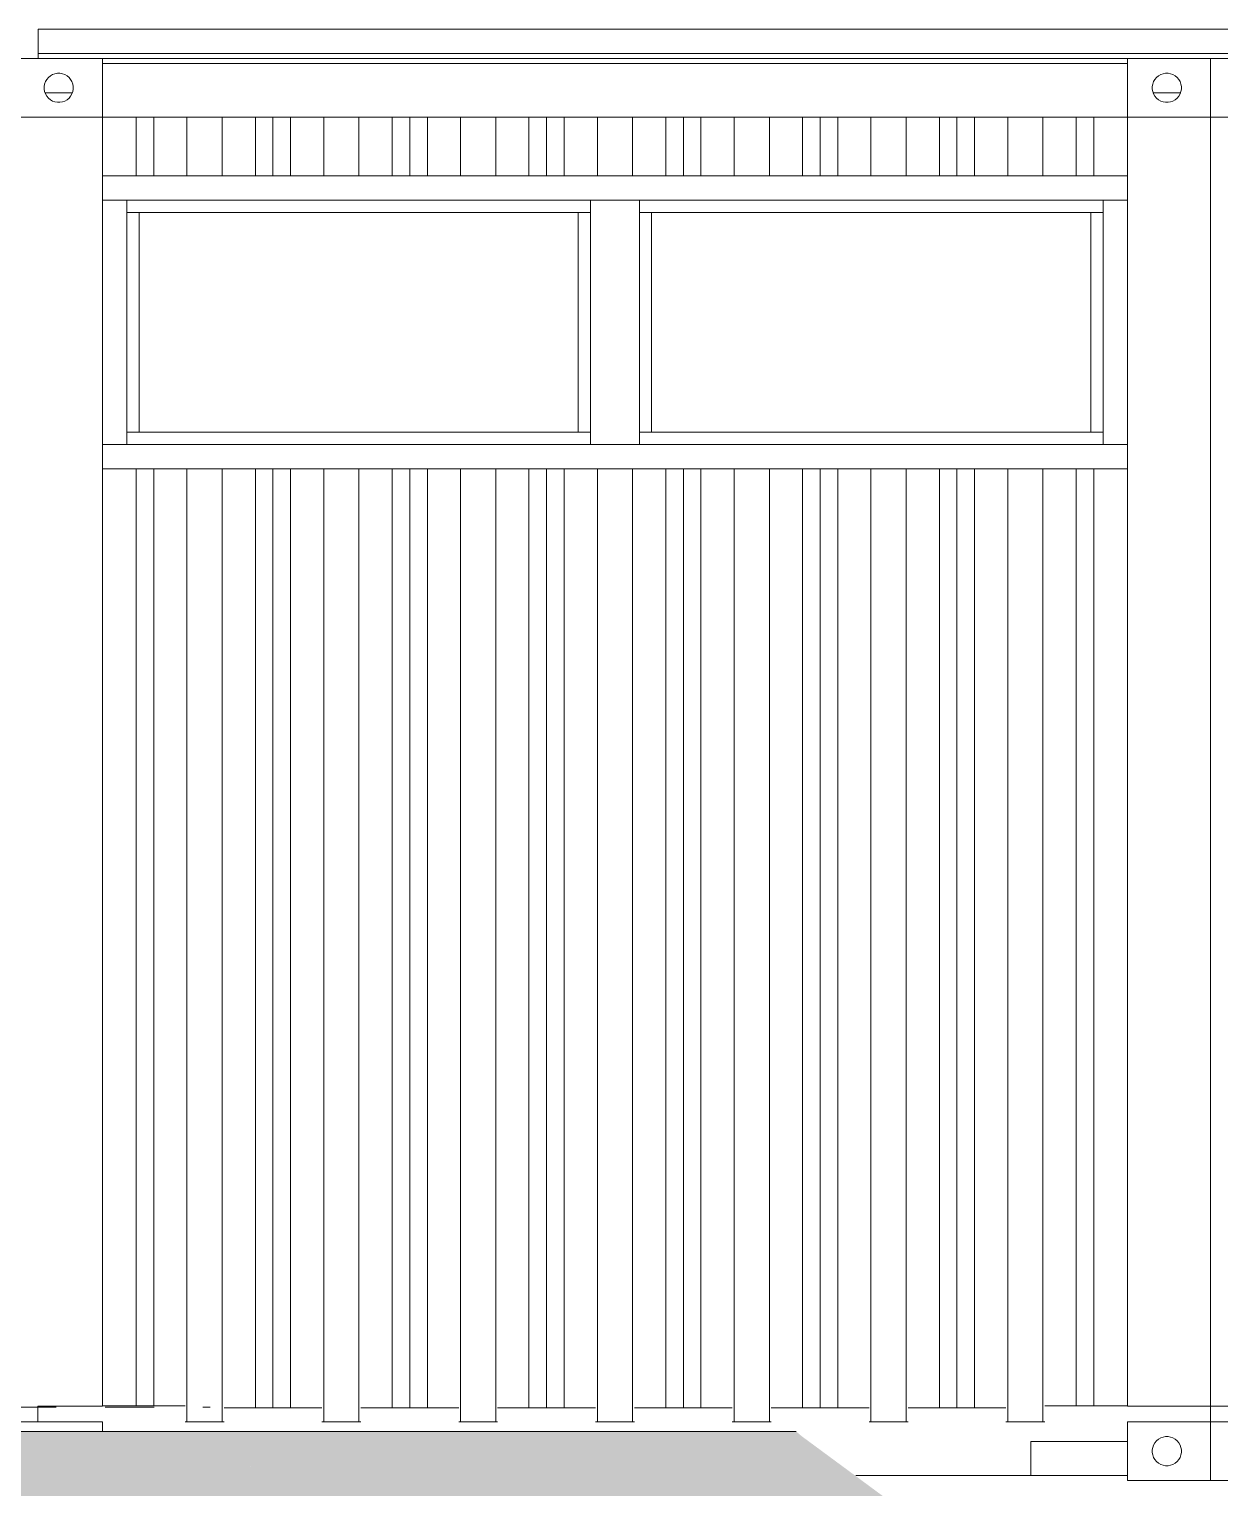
# Model space of a CAD drawing. Header units: metres. Extents: x -3 to 469, y -13 to 19.
# Drawn here: x 425.373 to 427.81, y -0.165 to 2.82 of the extents above; entities that cross this region are included whole.
import ezdxf

# ---------------------------------------------------------------- set-up
doc = ezdxf.new("R2010")
doc.units = ezdxf.units.M
doc.linetypes.add('Center', pattern=[0.03, 0.012, -0.006, 0.006, -0.006])
doc.layers.add('0-1', color=7, linetype='Continuous', lineweight=5)
doc.layers.add('A-FLOR', color=7, linetype='Continuous', lineweight=9)
for name, color, linetype, lineweight, true_color in [('A-FLOR-2', 7, 'Continuous', 9, 0xaaaaaa), ('A-FLOR-LEVL-2', 7, 'Center', 5, 0x0080c0), ('A-FLOR-PATT-6', 7, 'Continuous', 20, 0xb8c78b), ('A-GENM-1', 7, 'Continuous', 9, 0xaaaaaa), ('A-WALL-1', 7, 'Continuous', 9, 0xaaaaaa), ('S-STRS-1', 7, 'Continuous', 9, 0xaaaaaa)]:
    doc.layers.add(name, color=color, linetype=linetype, lineweight=lineweight, true_color=true_color)

# ---------------------------------------------------------------- blocks, each defined once
blk = doc.blocks.new('Viga-007 - Viga-007-295370-FACHADA 04')
at = {"layer": 'A-GENM-1'}
blk.add_line((9.6954, -0.14), (9.8934, -0.14), dxfattribs=at)
blk = doc.blocks.new('CONTAINER 15441 - CONTAINER-295791-FACHADA 04')
at = {"layer": 'S-STRS-1'}
for p, q in [((9.8934, -0.03), (10.0634, -0.03)), ((10.0634, -0.03), (9.8934, -0.03)), ((9.8934, -0.03), (9.8934, -0.15)), ((9.8934, -0.15), (9.8934, -0.03)), ((10.0634, -0.03), (10.0634, -0.15)), ((10.0634, -0.15), (10.0634, -0.03)), ((9.9442, -0.0874), (9.9451, -0.0823)), ((9.9451, -0.0823), (9.9442, -0.0874)), ((9.9442, -0.09), (9.9442, -0.0874)), ((9.9442, -0.0874), (9.9442, -0.09)), ((9.9451, -0.0823), (9.9469, -0.0774)), ((9.9469, -0.0774), (9.9451, -0.0823)), ((9.9469, -0.0774), (9.9495, -0.0729)), ((9.9495, -0.0729), (9.9469, -0.0774)), ((9.9495, -0.0729), (9.9529, -0.0689)), ((9.9529, -0.0689), (9.9495, -0.0729)), ((9.9529, -0.0689), (9.9568, -0.0656)), ((9.9529, -0.0689), (9.9568, -0.0656)), ((9.9568, -0.0656), (9.9613, -0.063)), ((9.9613, -0.063), (9.9568, -0.0656)), ((9.9613, -0.063), (9.9662, -0.0612)), ((9.9662, -0.0612), (9.9613, -0.063)), ((9.9662, -0.0612), (9.9713, -0.0603)), ((9.9713, -0.0603), (9.9662, -0.0612)), ((9.9713, -0.0603), (9.9765, -0.0603)), ((9.9765, -0.0603), (9.9713, -0.0603)), ((9.9765, -0.0603), (9.9816, -0.0612)), ((9.9816, -0.0612), (9.9765, -0.0603)), ((9.9816, -0.0612), (9.9865, -0.063)), ((9.9865, -0.063), (9.9816, -0.0612)), ((9.9865, -0.063), (9.991, -0.0656)), ((9.991, -0.0656), (9.9865, -0.063)), ((9.991, -0.0656), (9.995, -0.0689)), ((9.995, -0.0689), (9.991, -0.0656)), ((9.995, -0.0689), (9.9983, -0.0729)), ((9.9983, -0.0729), (9.995, -0.0689)), ((9.9983, -0.0729), (10.0009, -0.0774)), ((10.0009, -0.0774), (9.9983, -0.0729)), ((10.0009, -0.0774), (10.0027, -0.0823)), ((10.0027, -0.0823), (10.0009, -0.0774)), ((10.0027, -0.0823), (10.0036, -0.0874)), ((10.0036, -0.0874), (10.0027, -0.0823)), ((10.0036, -0.0874), (10.0036, -0.09)), ((10.0036, -0.09), (10.0036, -0.0874)), ((9.9442, -0.0926), (9.9442, -0.09)), ((9.9442, -0.09), (9.9442, -0.0926)), ((9.9451, -0.0977), (9.9442, -0.0926)), ((9.9442, -0.0926), (9.9451, -0.0977)), ((9.9469, -0.1026), (9.9451, -0.0977)), ((9.9469, -0.1026), (9.9451, -0.0977)), ((9.9495, -0.1071), (9.9469, -0.1026)), ((9.9495, -0.1071), (9.9469, -0.1026)), ((9.9529, -0.1111), (9.9495, -0.1071)), ((9.9529, -0.1111), (9.9495, -0.1071)), ((9.9568, -0.1144), (9.9529, -0.1111)), ((9.9568, -0.1144), (9.9529, -0.1111)), ((9.9613, -0.117), (9.9568, -0.1144)), ((9.9613, -0.117), (9.9568, -0.1144)), ((9.9662, -0.1188), (9.9613, -0.117)), ((9.9662, -0.1188), (9.9613, -0.117)), ((9.9713, -0.1197), (9.9662, -0.1188)), ((9.9713, -0.1197), (9.9662, -0.1188)), ((9.9816, -0.1188), (9.9765, -0.1197)), ((9.9765, -0.1197), (9.9816, -0.1188)), ((9.9865, -0.117), (9.9816, -0.1188)), ((9.9816, -0.1188), (9.9865, -0.117)), ((9.991, -0.1144), (9.9865, -0.117)), ((9.9865, -0.117), (9.991, -0.1144)), ((9.995, -0.1111), (9.991, -0.1144)), ((9.991, -0.1144), (9.995, -0.1111)), ((9.9983, -0.1071), (9.995, -0.1111)), ((9.995, -0.1111), (9.9983, -0.1071)), ((10.0009, -0.1026), (9.9983, -0.1071)), ((9.9983, -0.1071), (10.0009, -0.1026)), ((10.0027, -0.0977), (10.0009, -0.1026)), ((10.0009, -0.1026), (10.0027, -0.0977)), ((10.0036, -0.0926), (10.0027, -0.0977)), ((10.0027, -0.0977), (10.0036, -0.0926)), ((10.0036, -0.09), (10.0036, -0.0926)), ((10.0036, -0.0926), (10.0036, -0.09)), ((9.9765, -0.1197), (9.9713, -0.1197)), ((9.9713, -0.1197), (9.9765, -0.1197)), ((9.8934, -0.15), (10.0634, -0.15)), ((10.0634, -0.15), (9.8934, -0.15))]:
    blk.add_line(p, q, dxfattribs=at)
blk = doc.blocks.new('CONTAINER 15441 - CONTAINER 15441-295795-FACHADA 04')
blk.add_blockref('CONTAINER 15441 - CONTAINER-295791-FACHADA 04', (0, 0))
blk = doc.blocks.new('J 08 16406 - J 08-296921-FACHADA 04')
at = {"layer": 'A-GENM-1'}
for p, q in [((7.8454, 2.47), (7.7955, 2.47)), ((7.8454, 2.47), (7.7955, 2.47)), ((7.8454, 2.47), (7.7955, 2.47)), ((7.7955, 2.47), (7.8454, 2.47)), ((7.8454, 1.97), (7.8454, 2.47)), ((7.8454, 2.47), (7.8454, 1.97)), ((7.8454, 2.47), (8.7944, 2.47)), ((8.7944, 2.47), (7.8454, 2.47)), ((8.8944, 2.47), (8.7944, 2.47)), ((8.7944, 1.97), (8.7944, 2.47)), ((8.8944, 2.47), (8.7944, 2.47)), ((8.7944, 2.47), (8.7944, 1.97)), ((8.8944, 2.47), (8.7944, 2.47)), ((8.7944, 2.47), (8.8944, 2.47)), ((8.8944, 1.97), (8.8944, 2.47)), ((8.8944, 2.47), (8.8944, 1.97)), ((9.8434, 2.47), (8.8944, 2.47)), ((8.8944, 2.47), (9.8434, 2.47)), ((9.8934, 2.47), (9.8434, 2.47)), ((9.8434, 1.97), (9.8434, 2.47)), ((9.8934, 2.47), (9.8434, 2.47)), ((9.8434, 2.47), (9.8434, 1.97)), ((9.8934, 2.47), (9.8434, 2.47)), ((9.8434, 2.47), (9.8934, 2.47)), ((7.8704, 2.445), (7.8454, 2.445)), ((7.8454, 2.445), (7.8704, 2.445)), ((7.8454, 2.445), (7.8704, 2.445)), ((7.8704, 2.445), (7.8454, 2.445)), ((7.8704, 1.995), (7.8704, 2.445)), ((7.8704, 2.445), (7.8704, 1.995)), ((7.8704, 2.445), (8.7694, 2.445)), ((8.7694, 2.445), (7.8704, 2.445)), ((8.7694, 2.445), (8.7944, 2.445)), ((8.7694, 2.445), (8.7694, 1.995)), ((8.7944, 2.445), (8.7694, 2.445)), ((8.7694, 1.995), (8.7694, 2.445)), ((8.7694, 2.445), (8.7944, 2.445)), ((8.7944, 2.445), (8.7694, 2.445)), ((8.9194, 2.445), (8.8944, 2.445)), ((8.8944, 2.445), (8.9194, 2.445)), ((8.8944, 2.445), (8.9194, 2.445)), ((8.9194, 2.445), (8.8944, 2.445)), ((8.9194, 1.995), (8.9194, 2.445)), ((8.9194, 2.445), (8.9194, 1.995)), ((8.9194, 2.445), (9.8184, 2.445)), ((9.8184, 2.445), (8.9194, 2.445)), ((9.8184, 2.445), (9.8434, 2.445)), ((9.8184, 2.445), (9.8184, 1.995)), ((9.8434, 2.445), (9.8184, 2.445)), ((9.8184, 1.995), (9.8184, 2.445)), ((9.8184, 2.445), (9.8434, 2.445)), ((9.8434, 2.445), (9.8184, 2.445)), ((7.8704, 1.995), (7.8454, 1.995)), ((7.8454, 1.995), (7.8704, 1.995)), ((7.8704, 1.995), (7.8454, 1.995)), ((7.8454, 1.995), (7.8704, 1.995)), ((8.7694, 1.995), (7.8704, 1.995)), ((7.8704, 1.995), (8.7694, 1.995)), ((8.7694, 1.995), (8.7944, 1.995)), ((8.7944, 1.995), (8.7694, 1.995)), ((8.7944, 1.995), (8.7694, 1.995)), ((8.7694, 1.995), (8.7944, 1.995)), ((8.9194, 1.995), (8.8944, 1.995)), ((8.8944, 1.995), (8.9194, 1.995)), ((8.9194, 1.995), (8.8944, 1.995)), ((8.8944, 1.995), (8.9194, 1.995)), ((9.8184, 1.995), (8.9194, 1.995)), ((8.9194, 1.995), (9.8184, 1.995)), ((9.8184, 1.995), (9.8434, 1.995)), ((9.8434, 1.995), (9.8184, 1.995)), ((9.8434, 1.995), (9.8184, 1.995)), ((9.8184, 1.995), (9.8434, 1.995)), ((7.7955, 1.97), (7.8454, 1.97)), ((7.8454, 1.97), (7.7955, 1.97)), ((7.8454, 1.97), (7.7955, 1.97)), ((7.8454, 1.97), (7.7955, 1.97)), ((7.8454, 1.97), (8.7944, 1.97)), ((8.7944, 1.97), (7.8454, 1.97)), ((8.7944, 1.97), (8.8944, 1.97)), ((8.8944, 1.97), (8.7944, 1.97)), ((8.8944, 1.97), (8.7944, 1.97)), ((8.8944, 1.97), (8.7944, 1.97)), ((9.8434, 1.97), (8.8944, 1.97)), ((8.8944, 1.97), (9.8434, 1.97)), ((9.8434, 1.97), (9.8934, 1.97)), ((9.8934, 1.97), (9.8434, 1.97)), ((9.8934, 1.97), (9.8434, 1.97)), ((9.8434, 1.97), (9.8934, 1.97))]:
    blk.add_line(p, q, dxfattribs=at)
blk = doc.blocks.new('J 08 16406 - J 08 16406-296925-FACHADA 04')
blk.add_blockref('J 08 16406 - J 08-296921-FACHADA 04', (0, 0))
blk = doc.blocks.new('CONTAINER 16530 - CONTAINER-297116-FACHADA 04')
at = {"layer": 'S-STRS-1'}
for p, q in [((10.0634, -0.03), (10.2334, -0.03)), ((10.2334, -0.03), (10.0634, -0.03)), ((10.0634, -0.03), (10.0634, -0.15)), ((10.0634, -0.15), (10.0634, -0.03)), ((10.2334, -0.03), (10.2334, -0.15)), ((10.2334, -0.15), (10.2334, -0.03)), ((10.1142, -0.0874), (10.1151, -0.0823)), ((10.1151, -0.0823), (10.1142, -0.0874)), ((10.1142, -0.09), (10.1142, -0.0874)), ((10.1142, -0.0874), (10.1142, -0.09)), ((10.1151, -0.0823), (10.1169, -0.0774)), ((10.1169, -0.0774), (10.1151, -0.0823)), ((10.1169, -0.0774), (10.1195, -0.0729)), ((10.1195, -0.0729), (10.1169, -0.0774)), ((10.1195, -0.0729), (10.1228, -0.0689)), ((10.1228, -0.0689), (10.1195, -0.0729)), ((10.1228, -0.0689), (10.1268, -0.0656)), ((10.1228, -0.0689), (10.1268, -0.0656)), ((10.1268, -0.0656), (10.1313, -0.063)), ((10.1313, -0.063), (10.1268, -0.0656)), ((10.1313, -0.063), (10.1362, -0.0612)), ((10.1362, -0.0612), (10.1313, -0.063)), ((10.1362, -0.0612), (10.1413, -0.0603)), ((10.1413, -0.0603), (10.1362, -0.0612)), ((10.1413, -0.0603), (10.1465, -0.0603)), ((10.1465, -0.0603), (10.1413, -0.0603)), ((10.1465, -0.0603), (10.1516, -0.0612)), ((10.1516, -0.0612), (10.1465, -0.0603)), ((10.1516, -0.0612), (10.1565, -0.063)), ((10.1565, -0.063), (10.1516, -0.0612)), ((10.1565, -0.063), (10.161, -0.0656)), ((10.161, -0.0656), (10.1565, -0.063)), ((10.161, -0.0656), (10.165, -0.0689)), ((10.165, -0.0689), (10.161, -0.0656)), ((10.165, -0.0689), (10.1683, -0.0729)), ((10.1683, -0.0729), (10.165, -0.0689)), ((10.1683, -0.0729), (10.1709, -0.0774)), ((10.1709, -0.0774), (10.1683, -0.0729)), ((10.1709, -0.0774), (10.1727, -0.0823)), ((10.1727, -0.0823), (10.1709, -0.0774)), ((10.1727, -0.0823), (10.1736, -0.0874)), ((10.1736, -0.0874), (10.1727, -0.0823)), ((10.1736, -0.0874), (10.1736, -0.09)), ((10.1736, -0.09), (10.1736, -0.0874)), ((10.1142, -0.0926), (10.1142, -0.09)), ((10.1142, -0.09), (10.1142, -0.0926)), ((10.1151, -0.0977), (10.1142, -0.0926)), ((10.1142, -0.0926), (10.1151, -0.0977)), ((10.1169, -0.1026), (10.1151, -0.0977)), ((10.1169, -0.1026), (10.1151, -0.0977)), ((10.1195, -0.1071), (10.1169, -0.1026)), ((10.1195, -0.1071), (10.1169, -0.1026)), ((10.1228, -0.1111), (10.1195, -0.1071)), ((10.1228, -0.1111), (10.1195, -0.1071)), ((10.1268, -0.1144), (10.1228, -0.1111)), ((10.1268, -0.1144), (10.1228, -0.1111)), ((10.1313, -0.117), (10.1268, -0.1144)), ((10.1313, -0.117), (10.1268, -0.1144)), ((10.1362, -0.1188), (10.1313, -0.117)), ((10.1362, -0.1188), (10.1313, -0.117)), ((10.1413, -0.1197), (10.1362, -0.1188)), ((10.1413, -0.1197), (10.1362, -0.1188)), ((10.1516, -0.1188), (10.1465, -0.1197)), ((10.1465, -0.1197), (10.1516, -0.1188)), ((10.1565, -0.117), (10.1516, -0.1188)), ((10.1516, -0.1188), (10.1565, -0.117)), ((10.161, -0.1144), (10.1565, -0.117)), ((10.1565, -0.117), (10.161, -0.1144)), ((10.165, -0.1111), (10.161, -0.1144)), ((10.161, -0.1144), (10.165, -0.1111)), ((10.1683, -0.1071), (10.165, -0.1111)), ((10.165, -0.1111), (10.1683, -0.1071)), ((10.1709, -0.1026), (10.1683, -0.1071)), ((10.1683, -0.1071), (10.1709, -0.1026)), ((10.1727, -0.0977), (10.1709, -0.1026)), ((10.1709, -0.1026), (10.1727, -0.0977)), ((10.1736, -0.0926), (10.1727, -0.0977)), ((10.1727, -0.0977), (10.1736, -0.0926)), ((10.1736, -0.09), (10.1736, -0.0926)), ((10.1736, -0.0926), (10.1736, -0.09)), ((10.1465, -0.1197), (10.1413, -0.1197)), ((10.1413, -0.1197), (10.1465, -0.1197)), ((10.0634, -0.15), (10.2334, -0.15)), ((10.2334, -0.15), (10.0634, -0.15))]:
    blk.add_line(p, q, dxfattribs=at)
blk = doc.blocks.new('CONTAINER 16530 - CONTAINER 16530-297120-FACHADA 04')
blk.add_blockref('CONTAINER 16530 - CONTAINER-297116-FACHADA 04', (0, 0))
blk = doc.blocks.new('CONTAINER 26801 - CONTAINER-305289-FACHADA 04')
at = {"layer": 'S-STRS-1'}
for p, q in [((7.6254, -0.03), (7.7954, -0.03)), ((7.7954, -0.03), (7.6254, -0.03)), ((7.6254, -0.03), (7.6254, -0.05)), ((7.6254, -0.05), (7.6254, -0.03)), ((7.7954, -0.03), (7.7954, -0.05)), ((7.7954, -0.05), (7.7954, -0.03))]:
    blk.add_line(p, q, dxfattribs=at)
blk = doc.blocks.new('CONTAINER 26801 - CONTAINER 26801-305293-FACHADA 04')
blk.add_blockref('CONTAINER 26801 - CONTAINER-305289-FACHADA 04', (0, 0))
blk = doc.blocks.new('PL 215392 - PL 215392-308299-FACHADA 04')
at = {"layer": 'A-GENM-1'}
for p, q in [((7.7955, 1.92), (7.8644, 1.92)), ((7.8644, 0.0022), (7.8644, 1.92)), ((7.8644, 1.92), (7.9004, 1.92)), ((7.8644, 1.92), (7.8644, 0.0022)), ((7.9004, 1.92), (7.9684, 1.92)), ((7.9004, 0.0023), (7.9004, 1.92)), ((7.9684, 1.92), (8.0404, 1.92)), ((7.9684, -0.03), (7.9684, 1.92)), ((8.0404, 1.92), (8.1084, 1.92)), ((8.0404, -0.03), (8.0404, 1.92)), ((8.1084, 1.92), (8.1444, 1.92)), ((8.1084, -0.0015), (8.1084, 1.92)), ((8.1444, 1.92), (8.1804, 1.92)), ((8.1444, -0.0015), (8.1444, 1.92)), ((8.1444, -0.0015), (8.1444, 1.92)), ((8.1804, 1.92), (8.2484, 1.92)), ((8.1804, 1.92), (8.1804, -0.0015)), ((8.2484, 1.92), (8.3204, 1.92)), ((8.2484, -0.03), (8.2484, 1.92)), ((8.3204, 1.92), (8.3884, 1.92)), ((8.3204, -0.03), (8.3204, 1.92)), ((8.3884, 1.92), (8.4244, 1.92)), ((8.3884, -0.0015), (8.3884, 1.92)), ((8.4244, 1.92), (8.4604, 1.92)), ((8.4244, -0.0015), (8.4244, 1.92)), ((8.4244, -0.0015), (8.4244, 1.92)), ((8.4604, 1.92), (8.5284, 1.92)), ((8.4604, 1.92), (8.4604, -0.0015)), ((8.5284, 1.92), (8.6004, 1.92)), ((8.5284, -0.03), (8.5284, 1.92)), ((8.6004, 1.92), (8.6684, 1.92)), ((8.6004, -0.03), (8.6004, 1.92)), ((8.6684, 1.92), (8.7044, 1.92)), ((8.6684, -0.0015), (8.6684, 1.92)), ((8.7044, 1.92), (8.7404, 1.92)), ((8.7044, -0.0015), (8.7044, 1.92)), ((8.7044, -0.0015), (8.7044, 1.92)), ((8.7404, 1.92), (8.8084, 1.92)), ((8.7404, 1.92), (8.7404, -0.0015)), ((8.8084, 1.92), (8.8804, 1.92)), ((8.8084, -0.03), (8.8084, 1.92)), ((8.8804, 1.92), (8.9484, 1.92)), ((8.8804, -0.03), (8.8804, 1.92)), ((8.9484, 1.92), (8.9844, 1.92)), ((8.9484, -0.0015), (8.9484, 1.92)), ((8.9844, 1.92), (9.0204, 1.92)), ((8.9844, -0.0015), (8.9844, 1.92)), ((8.9844, -0.0015), (8.9844, 1.92)), ((9.0204, 1.92), (9.0884, 1.92)), ((9.0204, 1.92), (9.0204, -0.0015)), ((9.0884, 1.92), (9.1604, 1.92)), ((9.0884, -0.03), (9.0884, 1.92)), ((9.1604, 1.92), (9.2284, 1.92)), ((9.1604, -0.03), (9.1604, 1.92)), ((9.2284, 1.92), (9.2644, 1.92)), ((9.2284, -0.0015), (9.2284, 1.92)), ((9.2644, 1.92), (9.3004, 1.92)), ((9.2644, -0.0015), (9.2644, 1.92)), ((9.2644, -0.0015), (9.2644, 1.92)), ((9.3004, 1.92), (9.3684, 1.92)), ((9.3004, 1.92), (9.3004, -0.0015)), ((9.3684, 1.92), (9.4404, 1.92)), ((9.3684, -0.03), (9.3684, 1.92)), ((9.4404, 1.92), (9.5084, 1.92)), ((9.4404, -0.03), (9.4404, 1.92)), ((9.5084, 1.92), (9.5444, 1.92)), ((9.5084, -0.0015), (9.5084, 1.92)), ((9.5444, 1.92), (9.5804, 1.92)), ((9.5444, -0.0015), (9.5444, 1.92)), ((9.5444, -0.0015), (9.5444, 1.92)), ((9.5804, 1.92), (9.6484, 1.92)), ((9.5804, -0.0015), (9.5804, 1.92)), ((9.6484, 1.92), (9.7204, 1.92)), ((9.6484, -0.03), (9.6484, 1.92)), ((9.7204, 1.92), (9.7884, 1.92)), ((9.7204, -0.03), (9.7204, 1.92)), ((9.7884, 1.92), (9.8244, 1.92)), ((9.7884, 0.0023), (9.7884, 1.92)), ((9.8244, 1.92), (9.8934, 1.92)), ((9.8244, 1.92), (9.8244, 0.0022)), ((9.8244, 0.0022), (9.8244, 1.92)), ((7.9684, -0.03), (7.9646, -0.03)), ((8.0404, -0.03), (7.9684, -0.03)), ((8.0442, -0.03), (8.0404, -0.03)), ((8.2484, -0.03), (8.2446, -0.03)), ((8.3204, -0.03), (8.2484, -0.03)), ((8.3242, -0.03), (8.3204, -0.03)), ((8.5284, -0.03), (8.5246, -0.03)), ((8.6004, -0.03), (8.5284, -0.03)), ((8.6042, -0.03), (8.6004, -0.03)), ((8.8084, -0.03), (8.8046, -0.03)), ((8.8804, -0.03), (8.8084, -0.03)), ((8.8842, -0.03), (8.8804, -0.03)), ((9.0884, -0.03), (9.0846, -0.03)), ((9.1604, -0.03), (9.0884, -0.03)), ((9.1642, -0.03), (9.1604, -0.03)), ((9.3684, -0.03), (9.3646, -0.03)), ((9.4404, -0.03), (9.3684, -0.03)), ((9.4442, -0.03), (9.4404, -0.03)), ((9.6484, -0.03), (9.6446, -0.03)), ((9.7204, -0.03), (9.6484, -0.03)), ((9.7242, -0.03), (9.7204, -0.03))]:
    blk.add_line(p, q, dxfattribs=at)
blk = doc.blocks.new('PL 215399 - PL 215399-309420-FACHADA 04')
at = {"layer": 'A-GENM-1'}
for p, q in [((7.8644, 2.52), (7.8644, 2.64)), ((7.8644, 2.64), (7.8644, 2.52)), ((7.9004, 2.52), (7.9004, 2.64)), ((7.9646, 2.64), (7.9684, 2.64)), ((7.9684, 2.64), (8.0404, 2.64)), ((7.9684, 2.52), (7.9684, 2.64)), ((8.0404, 2.64), (8.0442, 2.64)), ((8.0404, 2.52), (8.0404, 2.64)), ((8.1084, 2.52), (8.1084, 2.64)), ((8.1444, 2.52), (8.1444, 2.64)), ((8.1444, 2.52), (8.1444, 2.64)), ((8.1804, 2.64), (8.1804, 2.52)), ((8.2446, 2.64), (8.2484, 2.64)), ((8.2484, 2.64), (8.3204, 2.64)), ((8.2484, 2.52), (8.2484, 2.64)), ((8.3204, 2.64), (8.3242, 2.64)), ((8.3204, 2.52), (8.3204, 2.64)), ((8.3884, 2.52), (8.3884, 2.64)), ((8.4244, 2.52), (8.4244, 2.64)), ((8.4244, 2.52), (8.4244, 2.64)), ((8.4604, 2.64), (8.4604, 2.52)), ((8.5246, 2.64), (8.5284, 2.64)), ((8.5284, 2.64), (8.6004, 2.64)), ((8.5284, 2.52), (8.5284, 2.64)), ((8.6004, 2.64), (8.6042, 2.64)), ((8.6004, 2.52), (8.6004, 2.64)), ((8.6684, 2.52), (8.6684, 2.64)), ((8.7044, 2.52), (8.7044, 2.64)), ((8.7044, 2.52), (8.7044, 2.64)), ((8.7404, 2.64), (8.7404, 2.52)), ((8.8046, 2.64), (8.8084, 2.64)), ((8.8084, 2.64), (8.8804, 2.64)), ((8.8084, 2.52), (8.8084, 2.64)), ((8.8804, 2.64), (8.8842, 2.64)), ((8.8804, 2.52), (8.8804, 2.64)), ((8.9484, 2.52), (8.9484, 2.64)), ((8.9844, 2.52), (8.9844, 2.64)), ((8.9844, 2.52), (8.9844, 2.64)), ((9.0204, 2.64), (9.0204, 2.52)), ((9.0846, 2.64), (9.0884, 2.64)), ((9.0884, 2.64), (9.1604, 2.64)), ((9.0884, 2.52), (9.0884, 2.64)), ((9.1604, 2.64), (9.1642, 2.64)), ((9.1604, 2.52), (9.1604, 2.64)), ((9.2284, 2.52), (9.2284, 2.64)), ((9.2644, 2.52), (9.2644, 2.64)), ((9.2644, 2.52), (9.2644, 2.64)), ((9.3004, 2.64), (9.3004, 2.52)), ((9.3646, 2.64), (9.3684, 2.64)), ((9.3684, 2.64), (9.4404, 2.64)), ((9.3684, 2.52), (9.3684, 2.64)), ((9.4404, 2.64), (9.4442, 2.64)), ((9.4404, 2.52), (9.4404, 2.64)), ((9.5084, 2.52), (9.5084, 2.64)), ((9.5444, 2.52), (9.5444, 2.64)), ((9.5444, 2.52), (9.5444, 2.64)), ((9.5804, 2.52), (9.5804, 2.64)), ((9.6446, 2.64), (9.6484, 2.64)), ((9.6484, 2.64), (9.7204, 2.64)), ((9.6484, 2.52), (9.6484, 2.64)), ((9.7204, 2.64), (9.7242, 2.64)), ((9.7204, 2.52), (9.7204, 2.64)), ((9.7884, 2.52), (9.7884, 2.64)), ((9.8244, 2.64), (9.8244, 2.52)), ((9.8244, 2.52), (9.8244, 2.64)), ((7.8644, 2.52), (7.7955, 2.52)), ((7.9004, 2.52), (7.8644, 2.52)), ((7.9684, 2.52), (7.9004, 2.52)), ((8.0404, 2.52), (7.9684, 2.52)), ((8.1084, 2.52), (8.0404, 2.52)), ((8.1444, 2.52), (8.1084, 2.52)), ((8.1804, 2.52), (8.1444, 2.52)), ((8.2484, 2.52), (8.1804, 2.52)), ((8.3204, 2.52), (8.2484, 2.52)), ((8.3884, 2.52), (8.3204, 2.52)), ((8.4244, 2.52), (8.3884, 2.52)), ((8.4604, 2.52), (8.4244, 2.52)), ((8.5284, 2.52), (8.4604, 2.52)), ((8.6004, 2.52), (8.5284, 2.52)), ((8.6684, 2.52), (8.6004, 2.52)), ((8.7044, 2.52), (8.6684, 2.52)), ((8.7404, 2.52), (8.7044, 2.52)), ((8.8084, 2.52), (8.7404, 2.52)), ((8.8804, 2.52), (8.8084, 2.52)), ((8.9484, 2.52), (8.8804, 2.52)), ((8.9844, 2.52), (8.9484, 2.52)), ((9.0204, 2.52), (8.9844, 2.52)), ((9.0884, 2.52), (9.0204, 2.52)), ((9.1604, 2.52), (9.0884, 2.52)), ((9.2284, 2.52), (9.1604, 2.52)), ((9.2644, 2.52), (9.2284, 2.52)), ((9.3004, 2.52), (9.2644, 2.52)), ((9.3684, 2.52), (9.3004, 2.52)), ((9.4404, 2.52), (9.3684, 2.52)), ((9.5084, 2.52), (9.4404, 2.52)), ((9.5444, 2.52), (9.5084, 2.52)), ((9.5804, 2.52), (9.5444, 2.52)), ((9.6484, 2.52), (9.5804, 2.52)), ((9.7204, 2.52), (9.6484, 2.52)), ((9.7884, 2.52), (9.7204, 2.52)), ((9.8244, 2.52), (9.7884, 2.52)), ((9.8934, 2.52), (9.8244, 2.52))]:
    blk.add_line(p, q, dxfattribs=at)
blk = doc.blocks.new('CONTAINER 29838 - CONTAINER-314276-FACHADA 04')
at = {"layer": 'S-STRS-1'}
for p, q in [((9.8934, 2.76), (10.0634, 2.76)), ((10.0634, 2.76), (9.8934, 2.76)), ((9.8934, 2.76), (9.8934, 2.64)), ((9.8934, 2.64), (9.8934, 2.76)), ((10.0634, 2.76), (10.0634, 2.64)), ((10.0634, 2.64), (10.0634, 2.76)), ((9.9469, 2.7126), (9.9495, 2.7171)), ((9.9495, 2.7171), (9.9469, 2.7126)), ((9.9495, 2.7171), (9.9529, 2.7211)), ((9.9529, 2.7211), (9.9495, 2.7171)), ((9.9529, 2.7211), (9.9568, 2.7244)), ((9.9529, 2.7211), (9.9568, 2.7244)), ((9.9568, 2.7244), (9.9613, 2.727)), ((9.9613, 2.727), (9.9568, 2.7244)), ((9.9613, 2.727), (9.9662, 2.7288)), ((9.9662, 2.7288), (9.9613, 2.727)), ((9.9662, 2.7288), (9.9713, 2.7297)), ((9.9713, 2.7297), (9.9662, 2.7288)), ((9.9713, 2.7297), (9.9765, 2.7297)), ((9.9765, 2.7297), (9.9713, 2.7297)), ((9.9765, 2.7297), (9.9816, 2.7288)), ((9.9816, 2.7288), (9.9765, 2.7297)), ((9.9816, 2.7288), (9.9865, 2.727)), ((9.9865, 2.727), (9.9816, 2.7288)), ((9.9865, 2.727), (9.991, 2.7244)), ((9.991, 2.7244), (9.9865, 2.727)), ((9.991, 2.7244), (9.995, 2.7211)), ((9.995, 2.7211), (9.991, 2.7244)), ((9.995, 2.7211), (9.9983, 2.7171)), ((9.9983, 2.7171), (9.995, 2.7211)), ((9.9983, 2.7171), (10.0009, 2.7126)), ((10.0009, 2.7126), (9.9983, 2.7171)), ((9.9442, 2.7026), (9.9451, 2.7077)), ((9.9451, 2.7077), (9.9442, 2.7026)), ((9.9442, 2.7), (9.9442, 2.7026)), ((9.9442, 2.7026), (9.9442, 2.7)), ((9.9442, 2.6974), (9.9442, 2.7)), ((9.9442, 2.7), (9.9442, 2.6974)), ((9.9451, 2.6923), (9.9442, 2.6974)), ((9.9442, 2.6974), (9.9451, 2.6923)), ((9.9451, 2.7077), (9.9469, 2.7126)), ((9.9469, 2.7126), (9.9451, 2.7077)), ((9.9469, 2.6874), (9.9451, 2.6923)), ((9.9469, 2.6874), (9.9451, 2.6923)), ((9.9495, 2.6829), (9.9469, 2.6874)), ((9.9495, 2.6829), (9.9469, 2.6874)), ((10.0009, 2.6874), (9.9983, 2.6829)), ((9.9983, 2.6829), (10.0009, 2.6874)), ((10.0009, 2.7126), (10.0027, 2.7077)), ((10.0027, 2.7077), (10.0009, 2.7126)), ((10.0027, 2.6923), (10.0009, 2.6874)), ((10.0009, 2.6874), (10.0027, 2.6923)), ((10.0027, 2.7077), (10.0036, 2.7026)), ((10.0036, 2.7026), (10.0027, 2.7077)), ((10.0036, 2.6974), (10.0027, 2.6923)), ((10.0027, 2.6923), (10.0036, 2.6974)), ((10.0036, 2.7026), (10.0036, 2.7)), ((10.0036, 2.7), (10.0036, 2.7026)), ((10.0036, 2.7), (10.0036, 2.6974)), ((10.0036, 2.6974), (10.0036, 2.7)), ((9.9529, 2.6789), (9.9495, 2.6829)), ((9.9529, 2.6789), (9.9495, 2.6829)), ((9.9568, 2.6756), (9.9529, 2.6789)), ((9.9568, 2.6756), (9.9529, 2.6789)), ((9.9613, 2.673), (9.9568, 2.6756)), ((9.9613, 2.673), (9.9568, 2.6756)), ((9.9662, 2.6712), (9.9613, 2.673)), ((9.9662, 2.6712), (9.9613, 2.673)), ((9.9713, 2.6703), (9.9662, 2.6712)), ((9.9713, 2.6703), (9.9662, 2.6712)), ((9.9765, 2.6703), (9.9713, 2.6703)), ((9.9713, 2.6703), (9.9765, 2.6703)), ((9.9816, 2.6712), (9.9765, 2.6703)), ((9.9765, 2.6703), (9.9816, 2.6712)), ((9.9865, 2.673), (9.9816, 2.6712)), ((9.9816, 2.6712), (9.9865, 2.673)), ((9.991, 2.6756), (9.9865, 2.673)), ((9.9865, 2.673), (9.991, 2.6756)), ((9.995, 2.6789), (9.991, 2.6756)), ((9.991, 2.6756), (9.995, 2.6789)), ((9.9983, 2.6829), (9.995, 2.6789)), ((9.995, 2.6789), (9.9983, 2.6829)), ((9.8934, 2.64), (10.0634, 2.64)), ((10.0634, 2.64), (9.8934, 2.64))]:
    blk.add_line(p, q, dxfattribs=at)
blk = doc.blocks.new('CONTAINER 29838 - CONTAINER 29838-314280-FACHADA 04')
blk.add_blockref('CONTAINER 29838 - CONTAINER-314276-FACHADA 04', (0, 0))
blk = doc.blocks.new('CONTAINER 30005 - CONTAINER-314782-FACHADA 04')
at = {"layer": 'S-STRS-1'}
for p, q in [((7.6254, 2.76), (7.7954, 2.76)), ((7.7954, 2.76), (7.6254, 2.76)), ((7.6254, 2.76), (7.6254, 2.64)), ((7.6254, 2.64), (7.6254, 2.76)), ((7.7954, 2.76), (7.7954, 2.64)), ((7.7954, 2.64), (7.7954, 2.76)), ((7.6789, 2.7126), (7.6815, 2.7171)), ((7.6815, 2.7171), (7.6789, 2.7126)), ((7.6815, 2.7171), (7.6849, 2.7211)), ((7.6849, 2.7211), (7.6815, 2.7171)), ((7.6849, 2.7211), (7.6888, 2.7244)), ((7.6849, 2.7211), (7.6888, 2.7244)), ((7.6888, 2.7244), (7.6933, 2.727)), ((7.6933, 2.727), (7.6888, 2.7244)), ((7.6933, 2.727), (7.6982, 2.7288)), ((7.6982, 2.7288), (7.6933, 2.727)), ((7.6982, 2.7288), (7.7033, 2.7297)), ((7.7033, 2.7297), (7.6982, 2.7288)), ((7.7033, 2.7297), (7.7085, 2.7297)), ((7.7085, 2.7297), (7.7033, 2.7297)), ((7.7085, 2.7297), (7.7136, 2.7288)), ((7.7136, 2.7288), (7.7085, 2.7297)), ((7.7136, 2.7288), (7.7185, 2.727)), ((7.7185, 2.727), (7.7136, 2.7288)), ((7.7185, 2.727), (7.723, 2.7244)), ((7.723, 2.7244), (7.7185, 2.727)), ((7.723, 2.7244), (7.727, 2.7211)), ((7.727, 2.7211), (7.723, 2.7244)), ((7.727, 2.7211), (7.7303, 2.7171)), ((7.7303, 2.7171), (7.727, 2.7211)), ((7.7303, 2.7171), (7.7329, 2.7126)), ((7.7329, 2.7126), (7.7303, 2.7171)), ((7.6762, 2.7026), (7.6771, 2.7077)), ((7.6771, 2.7077), (7.6762, 2.7026)), ((7.6762, 2.7), (7.6762, 2.7026)), ((7.6762, 2.7026), (7.6762, 2.7)), ((7.6762, 2.6974), (7.6762, 2.7)), ((7.6762, 2.7), (7.6762, 2.6974)), ((7.6771, 2.6923), (7.6762, 2.6974)), ((7.6762, 2.6974), (7.6771, 2.6923)), ((7.6771, 2.7077), (7.6789, 2.7126)), ((7.6789, 2.7126), (7.6771, 2.7077)), ((7.6789, 2.6874), (7.6771, 2.6923)), ((7.6789, 2.6874), (7.6771, 2.6923)), ((7.6815, 2.6829), (7.6789, 2.6874)), ((7.6815, 2.6829), (7.6789, 2.6874)), ((7.7329, 2.6874), (7.7303, 2.6829)), ((7.7303, 2.6829), (7.7329, 2.6874)), ((7.7329, 2.7126), (7.7347, 2.7077)), ((7.7347, 2.7077), (7.7329, 2.7126)), ((7.7347, 2.6923), (7.7329, 2.6874)), ((7.7329, 2.6874), (7.7347, 2.6923)), ((7.7347, 2.7077), (7.7356, 2.7026)), ((7.7356, 2.7026), (7.7347, 2.7077)), ((7.7356, 2.6974), (7.7347, 2.6923)), ((7.7347, 2.6923), (7.7356, 2.6974)), ((7.7356, 2.7026), (7.7356, 2.7)), ((7.7356, 2.7), (7.7356, 2.7026)), ((7.7356, 2.7), (7.7356, 2.6974)), ((7.7356, 2.6974), (7.7356, 2.7)), ((7.6849, 2.6789), (7.6815, 2.6829)), ((7.6849, 2.6789), (7.6815, 2.6829)), ((7.6888, 2.6756), (7.6849, 2.6789)), ((7.6888, 2.6756), (7.6849, 2.6789)), ((7.6933, 2.673), (7.6888, 2.6756)), ((7.6933, 2.673), (7.6888, 2.6756)), ((7.6982, 2.6712), (7.6933, 2.673)), ((7.6982, 2.6712), (7.6933, 2.673)), ((7.7033, 2.6703), (7.6982, 2.6712)), ((7.7033, 2.6703), (7.6982, 2.6712)), ((7.7085, 2.6703), (7.7033, 2.6703)), ((7.7033, 2.6703), (7.7085, 2.6703)), ((7.7136, 2.6712), (7.7085, 2.6703)), ((7.7085, 2.6703), (7.7136, 2.6712)), ((7.7185, 2.673), (7.7136, 2.6712)), ((7.7136, 2.6712), (7.7185, 2.673)), ((7.723, 2.6756), (7.7185, 2.673)), ((7.7185, 2.673), (7.723, 2.6756)), ((7.727, 2.6789), (7.723, 2.6756)), ((7.723, 2.6756), (7.727, 2.6789)), ((7.7303, 2.6829), (7.727, 2.6789)), ((7.727, 2.6789), (7.7303, 2.6829)), ((7.6254, 2.64), (7.7954, 2.64)), ((7.7954, 2.64), (7.6254, 2.64))]:
    blk.add_line(p, q, dxfattribs=at)
blk = doc.blocks.new('CONTAINER 30005 - CONTAINER 30005-314786-FACHADA 04')
blk.add_blockref('CONTAINER 30005 - CONTAINER-314782-FACHADA 04', (0, 0))
blk = doc.blocks.new('CONTAINER 31319 - CONTAINER-318793-FACHADA 04')
at = {"layer": 'S-STRS-1'}
for p, q in [((10.0634, 2.76), (10.2334, 2.76)), ((10.2334, 2.76), (10.0634, 2.76)), ((10.0634, 2.76), (10.0634, 2.64)), ((10.0634, 2.64), (10.0634, 2.76)), ((10.2334, 2.76), (10.2334, 2.64)), ((10.2334, 2.64), (10.2334, 2.76)), ((10.1169, 2.7126), (10.1195, 2.7171)), ((10.1195, 2.7171), (10.1169, 2.7126)), ((10.1195, 2.7171), (10.1228, 2.7211)), ((10.1228, 2.7211), (10.1195, 2.7171)), ((10.1228, 2.7211), (10.1268, 2.7244)), ((10.1228, 2.7211), (10.1268, 2.7244)), ((10.1268, 2.7244), (10.1313, 2.727)), ((10.1313, 2.727), (10.1268, 2.7244)), ((10.1313, 2.727), (10.1362, 2.7288)), ((10.1362, 2.7288), (10.1313, 2.727)), ((10.1362, 2.7288), (10.1413, 2.7297)), ((10.1413, 2.7297), (10.1362, 2.7288)), ((10.1413, 2.7297), (10.1465, 2.7297)), ((10.1465, 2.7297), (10.1413, 2.7297)), ((10.1465, 2.7297), (10.1516, 2.7288)), ((10.1516, 2.7288), (10.1465, 2.7297)), ((10.1516, 2.7288), (10.1565, 2.727)), ((10.1565, 2.727), (10.1516, 2.7288)), ((10.1565, 2.727), (10.161, 2.7244)), ((10.161, 2.7244), (10.1565, 2.727)), ((10.161, 2.7244), (10.165, 2.7211)), ((10.165, 2.7211), (10.161, 2.7244)), ((10.165, 2.7211), (10.1683, 2.7171)), ((10.1683, 2.7171), (10.165, 2.7211)), ((10.1683, 2.7171), (10.1709, 2.7126)), ((10.1709, 2.7126), (10.1683, 2.7171)), ((10.1142, 2.7026), (10.1151, 2.7077)), ((10.1151, 2.7077), (10.1142, 2.7026)), ((10.1142, 2.7), (10.1142, 2.7026)), ((10.1142, 2.7026), (10.1142, 2.7)), ((10.1142, 2.6974), (10.1142, 2.7)), ((10.1142, 2.7), (10.1142, 2.6974)), ((10.1151, 2.6923), (10.1142, 2.6974)), ((10.1142, 2.6974), (10.1151, 2.6923)), ((10.1151, 2.7077), (10.1169, 2.7126)), ((10.1169, 2.7126), (10.1151, 2.7077)), ((10.1169, 2.6874), (10.1151, 2.6923)), ((10.1169, 2.6874), (10.1151, 2.6923)), ((10.1195, 2.6829), (10.1169, 2.6874)), ((10.1195, 2.6829), (10.1169, 2.6874)), ((10.1709, 2.6874), (10.1683, 2.6829)), ((10.1683, 2.6829), (10.1709, 2.6874)), ((10.1709, 2.7126), (10.1727, 2.7077)), ((10.1727, 2.7077), (10.1709, 2.7126)), ((10.1727, 2.6923), (10.1709, 2.6874)), ((10.1709, 2.6874), (10.1727, 2.6923)), ((10.1727, 2.7077), (10.1736, 2.7026)), ((10.1736, 2.7026), (10.1727, 2.7077)), ((10.1736, 2.6974), (10.1727, 2.6923)), ((10.1727, 2.6923), (10.1736, 2.6974)), ((10.1736, 2.7026), (10.1736, 2.7)), ((10.1736, 2.7), (10.1736, 2.7026)), ((10.1736, 2.7), (10.1736, 2.6974)), ((10.1736, 2.6974), (10.1736, 2.7)), ((10.1228, 2.6789), (10.1195, 2.6829)), ((10.1228, 2.6789), (10.1195, 2.6829)), ((10.1268, 2.6756), (10.1228, 2.6789)), ((10.1268, 2.6756), (10.1228, 2.6789)), ((10.1313, 2.673), (10.1268, 2.6756)), ((10.1313, 2.673), (10.1268, 2.6756)), ((10.1362, 2.6712), (10.1313, 2.673)), ((10.1362, 2.6712), (10.1313, 2.673)), ((10.1413, 2.6703), (10.1362, 2.6712)), ((10.1413, 2.6703), (10.1362, 2.6712)), ((10.1465, 2.6703), (10.1413, 2.6703)), ((10.1413, 2.6703), (10.1465, 2.6703)), ((10.1516, 2.6712), (10.1465, 2.6703)), ((10.1465, 2.6703), (10.1516, 2.6712)), ((10.1565, 2.673), (10.1516, 2.6712)), ((10.1516, 2.6712), (10.1565, 2.673)), ((10.161, 2.6756), (10.1565, 2.673)), ((10.1565, 2.673), (10.161, 2.6756)), ((10.165, 2.6789), (10.161, 2.6756)), ((10.161, 2.6756), (10.165, 2.6789)), ((10.1683, 2.6829), (10.165, 2.6789)), ((10.165, 2.6789), (10.1683, 2.6829)), ((10.0634, 2.64), (10.2334, 2.64)), ((10.2334, 2.64), (10.0634, 2.64))]:
    blk.add_line(p, q, dxfattribs=at)
blk = doc.blocks.new('CONTAINER 31319 - CONTAINER 31319-318797-FACHADA 04')
blk.add_blockref('CONTAINER 31319 - CONTAINER-318793-FACHADA 04', (0, 0))
blk = doc.blocks.new('Viga-003 34511 - Viga-003 34511-326004-FACHADA 04')
at = {"layer": 'A-GENM-1'}
blk.add_line((7.7954, 2.76), (9.8934, 2.76), dxfattribs=at)
blk = doc.blocks.new('CONTAINER-R01_rvt-4-FACHADA 04')
at = {"layer": 'A-FLOR-2'}
for p, q in [((7.6635, 2.77), (10.1616, 2.77)), ((7.6635, 2.77), (7.6635, 2.76)), ((7.7954, 2.75), (9.8934, 2.75)), ((7.7954, 2.75), (7.7954, 2.64)), ((9.8934, 2.75), (9.8934, 2.64)), ((7.6788, 2.69), (7.7339, 2.69)), ((9.946, 2.69), (10.0019, 2.69)), ((7.9646, 2.64), (7.7954, 2.64)), ((8.2446, 2.64), (8.0442, 2.64)), ((8.5246, 2.64), (8.3242, 2.64)), ((8.8046, 2.64), (8.6042, 2.64)), ((9.0846, 2.64), (8.8842, 2.64)), ((9.3646, 2.64), (9.1642, 2.64)), ((9.6446, 2.64), (9.4442, 2.64)), ((9.8934, 2.64), (9.7242, 2.64))]:
    blk.add_line(p, q, dxfattribs=at)
at = {"layer": 'A-WALL-1'}
for p, q in [((10.1616, 2.82), (7.6635, 2.82)), ((7.6635, 2.82), (7.6635, 2.77)), ((7.6635, 2.77), (10.1616, 2.77)), ((7.7955, 2.64), (7.6254, 2.64)), ((7.7955, 0.0025), (7.7955, 2.64)), ((9.8934, 2.64), (9.8934, 0.0025)), ((10.0634, 2.64), (9.8934, 2.64)), ((10.0634, -0.03), (10.0634, 2.64)), ((7.7955, 0.002), (7.6634, 0.002)), ((7.6634, 0.002), (7.6634, -0.03)), ((7.9646, 0.0025), (7.7955, 0.0025)), ((9.8934, 0.0025), (9.7242, 0.0025)), ((10.0634, 0.002), (9.8934, 0.002)), ((10.1014, 0.002), (10.0634, 0.002)), ((10.0634, -0.03), (10.0634, 0.002)), ((8.2446, -0.0015), (8.0442, -0.0015)), ((8.5246, -0.0015), (8.3242, -0.0015)), ((8.8046, -0.0015), (8.6042, -0.0015)), ((9.0846, -0.0015), (8.8842, -0.0015)), ((9.3646, -0.0015), (9.1642, -0.0015)), ((9.6446, -0.0015), (9.4442, -0.0015)), ((7.6254, -0.03), (7.7955, -0.03)), ((7.6634, -0.03), (7.7955, -0.03)), ((7.7955, -0.03), (7.7955, -0.05)), ((9.8934, -0.03), (10.0634, -0.03)), ((9.8934, -0.07), (9.8934, -0.03)), ((9.8934, -0.03), (10.0634, -0.03)), ((9.6954, -0.07), (9.8934, -0.07)), ((9.6954, -0.14), (9.6954, -0.07)), ((9.3375, -0.14), (9.6954, -0.14))]:
    blk.add_line(p, q, dxfattribs=at)
at = {"layer": 'A-GENM-1'}
for name in ['Viga-003 34511 - Viga-003 34511-326004-FACHADA 04', 'PL 215399 - PL 215399-309420-FACHADA 04', 'J 08 16406 - J 08 16406-296925-FACHADA 04', 'PL 215392 - PL 215392-308299-FACHADA 04', 'Viga-007 - Viga-007-295370-FACHADA 04']:
    blk.add_blockref(name, (0, 0), dxfattribs=at)
at = {"layer": 'S-STRS-1'}
for name in ['CONTAINER 30005 - CONTAINER 30005-314786-FACHADA 04', 'CONTAINER 29838 - CONTAINER 29838-314280-FACHADA 04', 'CONTAINER 31319 - CONTAINER 31319-318797-FACHADA 04', 'CONTAINER 26801 - CONTAINER 26801-305293-FACHADA 04', 'CONTAINER 15441 - CONTAINER 15441-295795-FACHADA 04', 'CONTAINER 16530 - CONTAINER 16530-297120-FACHADA 04']:
    blk.add_blockref(name, (0, 0), dxfattribs=at)

msp = doc.modelspace()

# ---------------------------------------------------------------- hatches: boundary and pattern name
at = {"layer": 'A-FLOR-PATT-6'}
for points in [[(428.8834, -4.5339), (425.7202, -0.05), (420.7668, -0.05), (427.8809, -4.3923), (428.2892, -4.45)], [(430.9005, -4.8187), (432.0895, -4.37), (425.7202, -0.05), (428.8834, -4.5339), (430.8955, -4.818)], [(432.0895, -4.37), (426.9435, -0.05), (425.7202, -0.05), (431.6461, -4.0692)], [(432.0895, -4.37), (432.2845, -3.99), (426.9548, -0.0595), (431.706, -4.048)]]:
    msp.add_hatch(color=256, dxfattribs=at).paths.add_polyline_path(points)

# ---------------------------------------------------------------- linework, layer by layer
at = {"layer": 'A-FLOR'}
msp.add_line((417.551, -0.05), (426.9435, -0.05), dxfattribs=at)
at = {"layer": 'A-FLOR-LEVL-2'}
msp.add_line((359.329, 0), (425.7437, 0), dxfattribs=at)

# ---------------------------------------------------------------- block references
at = {"layer": '0-1'}
msp.add_blockref('CONTAINER-R01_rvt-4-FACHADA 04', (417.728, 0), dxfattribs=at)

doc.saveas('drawing.dxf')
